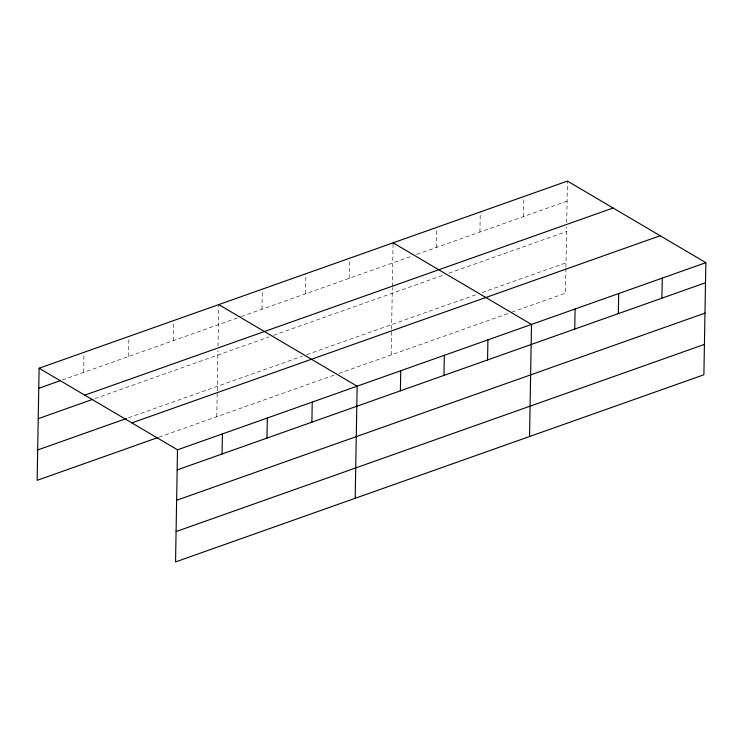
<?xml version="1.0" encoding="UTF-8"?>
<svg xmlns="http://www.w3.org/2000/svg" width="743" height="743" viewBox="0 0 743 743"><rect width="100%" height="100%" fill="white"/><g stroke="black" fill="none" stroke-linecap="round" stroke-linejoin="round"><path stroke-width="0.56" stroke-dasharray="3.71 2.79" d="M83.662 372.392L84.015 352.321M128.576 356.482L128.92 336.412M173.481 340.582L173.834 320.502M216.789 416.693L217.216 391.951M217.235 390.827L217.94 350.538M218.015 346.043L218.739 304.593M261.982 309.227L262.335 289.157M305.568 293.791L305.921 273.712M349.154 278.346L349.507 258.276M391.134 354.931L391.57 330.189M391.589 329.065L392.313 287.652M392.332 286.529L393.093 242.831M436.336 247.475L436.68 227.395M479.922 232.03L480.266 211.959M523.509 216.594L523.861 196.514M565.925 268.427L565.488 293.179L511.008 312.478M565.943 267.304L566.64 227.024M566.723 222.519L567.448 181.078M62.282 379.97L240.184 316.955M241.28 316.564L412.356 255.964M416.721 254.422L567.095 201.149M94.9 398.601L269.077 336.895M273.433 335.353L444.518 274.752M448.874 273.21L566.565 231.519M128.567 417.761L302.308 356.222M306.673 354.671L476.662 294.46M482.114 292.528L566.017 262.808M159.048 437.153L334.471 375.011M338.836 373.46L509.912 312.859"/><path stroke-width="1.11" d="M39.11 368.231L177.512 449.821L175.552 561.922L703.89 374.769L705.85 262.669L567.448 181.078L39.11 368.231L37.15 480.331L157.98 437.525M222.073 453.992L222.417 433.912M266.978 438.082L267.331 418.012M311.884 422.173L312.236 402.102M355.191 498.293L357.142 386.193L218.739 304.593M400.384 390.827L400.737 370.757M443.97 375.391L444.323 355.312M487.557 359.946L487.91 339.876M529.545 436.531L531.496 324.431L393.093 242.831M574.738 329.065L575.082 308.995M618.325 313.63L618.678 293.55M661.911 298.184L662.264 278.114M38.757 388.301L60.146 380.722M84.776 395.155L613.124 208.003M38.227 418.671L92.754 399.353M37.679 449.961L126.431 418.523M131.836 422.897L660.174 235.745M177.512 449.821L705.85 262.669M177.159 469.901L705.497 282.749M176.63 500.271L704.968 313.119M176.082 531.561L704.42 344.408"/></g></svg>
